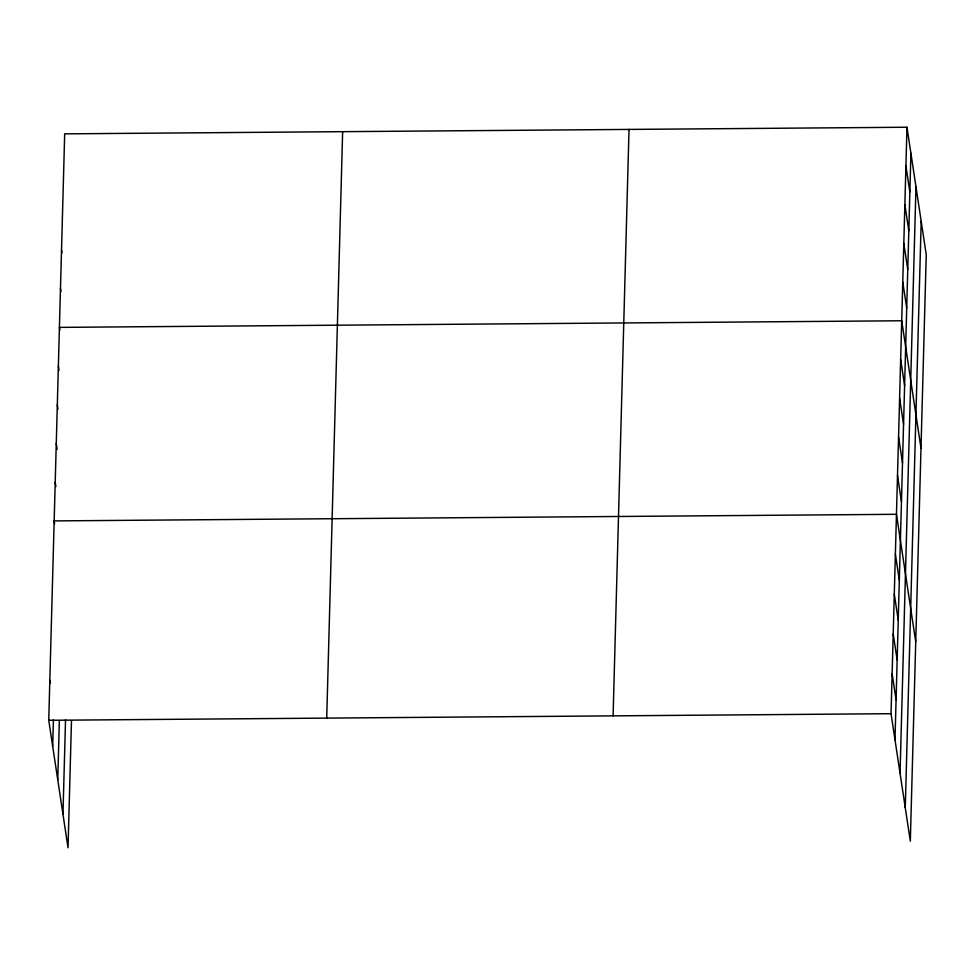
<?xml version="1.0" encoding="UTF-8"?>
<svg xmlns="http://www.w3.org/2000/svg" width="975" height="975" viewBox="0 0 975 975"><rect width="100%" height="100%" fill="white"/><g stroke="black" fill="none" stroke-linecap="round" stroke-linejoin="round"><path stroke-width="1.46" d="M71.48 720.744L68.031 847.763L48.75 720.293L64.679 133.855L906.969 127.238L926.25 254.707L910.321 841.145L891.04 713.688L906.969 127.238M52.687 746.362L53.418 719.769M57.757 779.817L59.353 720.744M62.961 814.296L65.532 719.769M326.71 718.112L342.639 131.674M613.092 715.869L629.021 129.419M894.989 739.757L910.918 153.307M900.047 773.212L915.976 186.773M905.263 807.69L921.192 221.24M48.75 720.293L891.04 713.688M905.921 165.945L909.858 192.014M904.873 204.652L908.81 230.722M903.813 243.36L907.762 269.429M902.765 282.067L906.713 308.124M920.997 448.232L901.717 320.763L59.426 327.381L59.865 330.269M900.668 359.47L904.605 385.539M899.608 398.178L903.557 424.247M898.56 436.885L902.509 462.954M897.512 475.593L901.448 501.662M915.732 641.757L896.464 514.3L54.161 520.906L54.6 523.794M895.379 554.178L899.316 580.235M894.294 594.055L898.231 620.112M893.21 633.933L897.146 660.002M892.125 673.81L896.074 699.879M61.522 249.966L61.961 252.866M60.474 288.673L60.913 291.562M58.366 366.076L59.024 370.427M57.318 404.783L57.976 409.134M56.27 443.491L57.147 449.28M55.222 482.198L55.88 486.537M49.835 680.416L50.273 683.317"/></g></svg>
